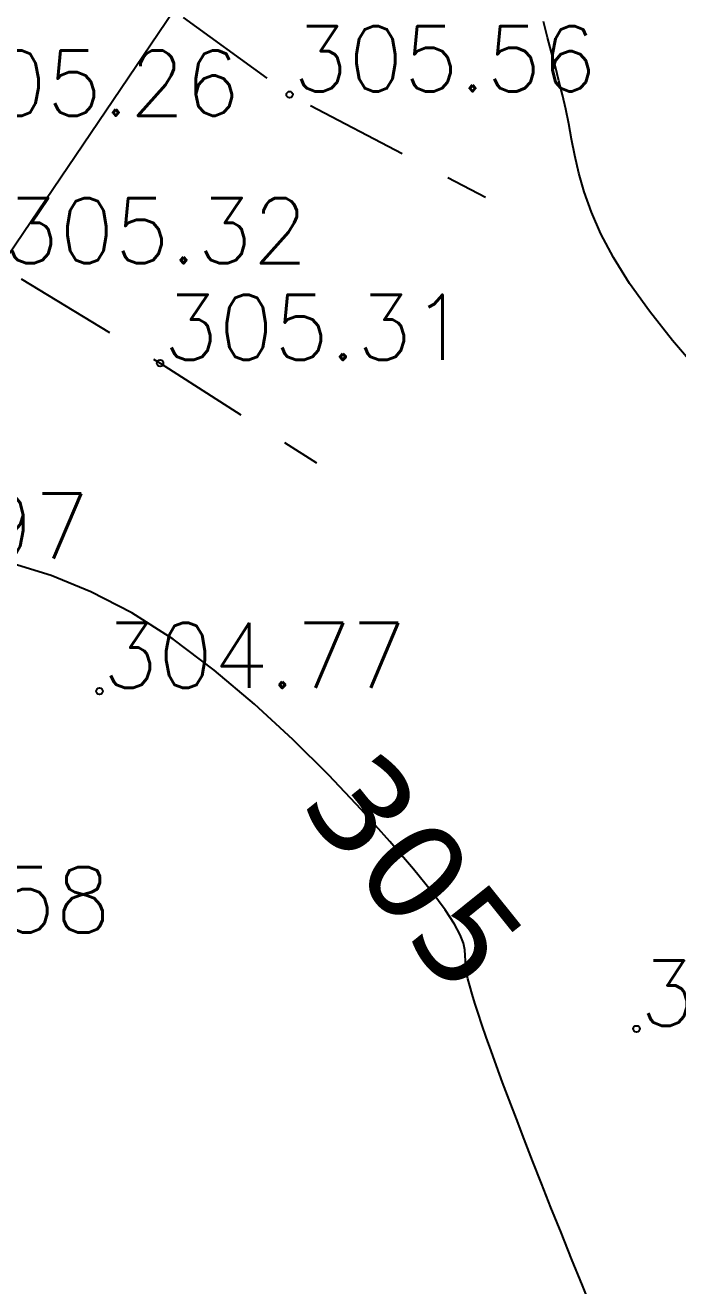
# Model space of a CAD drawing. Extents: x 524954 to 526204, y 9523489 to 9524010.
# Drawn here: x 525996.11 to 526006.13, y 9523826.42 to 9523845.79 of the extents above; entities that cross this region are included whole.
import ezdxf
from ezdxf.enums import TextEntityAlignment as Align

# ---------------------------------------------------------------- set-up
doc = ezdxf.new("R2010")
doc.units = 0
doc.header["$PDMODE"] = 33
doc.header["$PDSIZE"] = 0.1
doc.linetypes.add('CACHE2', pattern=[4.7625, 3.175, -1.5875])
for name, color, linetype in [('Borde_Piste', 7, 'CACHE2'), ('CN_02_00', 4, 'Continuous'), ('CN_05_00', 6, 'Continuous'), ('Cotation Courbes de niveau', 7, 'Continuous'), ('TopoAlt', 3, 'Continuous'), ('TOPOJIS', 7, 'Continuous')]:
    doc.layers.add(name, color=color, linetype=linetype)
doc.layers.add('Trottoir', color=7, linetype='Continuous', true_color=0xff6666)
doc.styles.add('Simplex 1.0', font='Simplex.shx', dxfattribs={"width": 0.99, "height": 1})
doc.styles.add('Verdana 1.0', font='verdana.ttf', dxfattribs={"width": 0.99, "height": 1})

# ---------------------------------------------------------------- blocks, each defined once
blk = doc.blocks.new('TCPOINT M')
at = {"color": 0}
blk.add_point((0, 0), dxfattribs=at)
at = {"layer": 'TopoAlt', "style": 'Simplex 1.0', "width": 0.99}
blk.add_attdef('ALT', (0.15, 0.15), '', height=1, dxfattribs=at)

msp = doc.modelspace()

# ---------------------------------------------------------------- linework, layer by layer
at = {"layer": 'Borde_Piste', "ltscale": 0.5, "flags": 128}
msp.add_lwpolyline([(525996.6, 9523847.299), (526000.167, 9523844.721), (526003.175, 9523843.144)], dxfattribs=at)
at = {"layer": 'Borde_Piste', "ltscale": 0.5, "elevation": 305.2, "flags": 128}
msp.add_lwpolyline([(525994.19, 9523843.381), (525995.729, 9523842.081), (525998.177, 9523840.596), (526000.578, 9523839.066)], dxfattribs=at)
at = {"layer": 'CN_02_00', "elevation": 306, "flags": 128}
msp.add_lwpolyline([(526006.444, 9523840.477), (526006.048, 9523840.944), (526005.692, 9523841.396), (526005.387, 9523841.822), (526005.141, 9523842.217), (526004.948, 9523842.581), (526004.8, 9523842.917), (526004.689, 9523843.228), (526004.607, 9523843.516), (526004.546, 9523843.785), (526004.497, 9523844.036), (526004.453, 9523844.274), (526004.406, 9523844.499), (526004.356, 9523844.718), (526004.303, 9523844.933), (526004.247, 9523845.149), (526004.189, 9523845.37), (526004.128, 9523845.6), (526004.066, 9523845.842)], dxfattribs=at)
at = {"layer": 'CN_05_00', "elevation": 305, "flags": 128}
msp.add_lwpolyline([(526004.833, 9523826.003), (526004.662, 9523826.427), (526004.495, 9523826.84), (526004.334, 9523827.24), (526004.18, 9523827.625), (526004.034, 9523827.994), (526003.896, 9523828.345), (526003.767, 9523828.676), (526003.648, 9523828.987), (526003.538, 9523829.278), (526003.437, 9523829.549), (526003.345, 9523829.801), (526003.262, 9523830.032), (526003.187, 9523830.244), (526003.12, 9523830.436), (526003.061, 9523830.609), (526003.011, 9523830.765), (526002.968, 9523830.904), (526002.932, 9523831.029), (526002.905, 9523831.141), (526002.884, 9523831.242), (526002.871, 9523831.334), (526002.865, 9523831.418), (526002.864, 9523831.498), (526002.859, 9523831.583), (526002.836, 9523831.685), (526002.786, 9523831.813), (526002.696, 9523831.981), (526002.554, 9523832.198), (526002.349, 9523832.475), (526002.068, 9523832.825), (526001.705, 9523833.251), (526001.267, 9523833.74), (526000.767, 9523834.268), (526000.215, 9523834.815), (525999.625, 9523835.359), (525999.008, 9523835.879), (525998.376, 9523836.354), (525997.742, 9523836.762), (525997.116, 9523837.086), (525996.507, 9523837.334), (525995.923, 9523837.515)], dxfattribs=at)
at = {"layer": 'Trottoir', "flags": 128}
msp.add_lwpolyline([(525946.48, 9523802.409), (525949.133, 9523803.684), (525950.999, 9523804.506), (525954.577, 9523806.288), (525957.242, 9523807.502), (525959.849, 9523809.195), (525964.162, 9523811.9), (525967.225, 9523814.173), (525972.398, 9523817.593), (525974.834, 9523819.573), (525977.049, 9523821.463), (525979.326, 9523823.405), (525979.326, 9523823.405), (525981.366, 9523825.352), (525983.733, 9523827.544), (525985.547, 9523829.419), (525989.751, 9523834.182), (525992.374, 9523837.546), (525995.729, 9523842.081), (525998.384, 9523846.01), (526006.94, 9523861.025), (526013.783, 9523873.096)], dxfattribs=at)

# ---------------------------------------------------------------- block references
at = {"layer": 'TOPOJIS'}
ref = msp.add_blockref('TCPOINT M', (526000.167, 9523844.721, 305.56), dxfattribs=at)
ref.add_attrib('ALT', '305.56', (526000.217, 9523844.771, 305.56), dxfattribs={"layer": 'TopoAlt', "height": 1, "style": 'Simplex 1.0', "width": 0.99})
ref = msp.add_blockref('TCPOINT M', (525994.689, 9523844.347, 305.26), dxfattribs=at)
ref.add_attrib('ALT', '305.26', (525994.739, 9523844.397, 305.26), dxfattribs={"layer": 'TopoAlt', "height": 1, "style": 'Simplex 1.0', "width": 0.99})
ref = msp.add_blockref('TCPOINT M', (525995.729, 9523842.081, 305.32), dxfattribs=at)
ref.add_attrib('ALT', '305.32', (525995.779, 9523842.131, 305.32), dxfattribs={"layer": 'TopoAlt', "height": 1, "style": 'Simplex 1.0', "width": 0.99})
ref = msp.add_blockref('TCPOINT M', (525998.177, 9523840.596, 305.31), dxfattribs=at)
ref.add_attrib('ALT', '305.31', (525998.227, 9523840.646, 305.31), dxfattribs={"layer": 'TopoAlt', "height": 1, "style": 'Simplex 1.0', "width": 0.99})
ref = msp.add_blockref('TCPOINT M', (525992.374, 9523837.546, 304.97), dxfattribs=at)
ref.add_attrib('ALT', '304.97', (525992.424, 9523837.596, 304.97), dxfattribs={"layer": 'TopoAlt', "height": 1, "style": 'Simplex 1.0', "width": 0.99})
ref = msp.add_blockref('TCPOINT M', (525997.246, 9523835.557, 304.77), dxfattribs=at)
ref.add_attrib('ALT', '304.77', (525997.296, 9523835.607, 304.77), dxfattribs={"layer": 'TopoAlt', "height": 1, "style": 'Simplex 1.0', "width": 0.99})
ref = msp.add_blockref('TCPOINT M', (525992.704, 9523831.802, 304.58), dxfattribs=at)
ref.add_attrib('ALT', '304.58', (525992.754, 9523831.852, 304.58), dxfattribs={"layer": 'TopoAlt', "height": 1, "style": 'Simplex 1.0', "width": 0.99})
ref = msp.add_blockref('TCPOINT M', (526005.493, 9523830.369, 305.1), dxfattribs=at)
ref.add_attrib('ALT', '305.10', (526005.543, 9523830.419, 305.1), dxfattribs={"layer": 'TopoAlt', "height": 1, "style": 'Simplex 1.0', "width": 0.99})

# ---------------------------------------------------------------- texts
at = {"layer": 'Cotation Courbes de niveau', "style": 'Verdana 1.0', "width": 0.99}
msp.add_text('305', height=1.5, rotation=308.7425, dxfattribs=at).set_placement((526002.1, 9523832.785, 305), align=Align.MIDDLE_CENTER)

doc.saveas('drawing.dxf')
